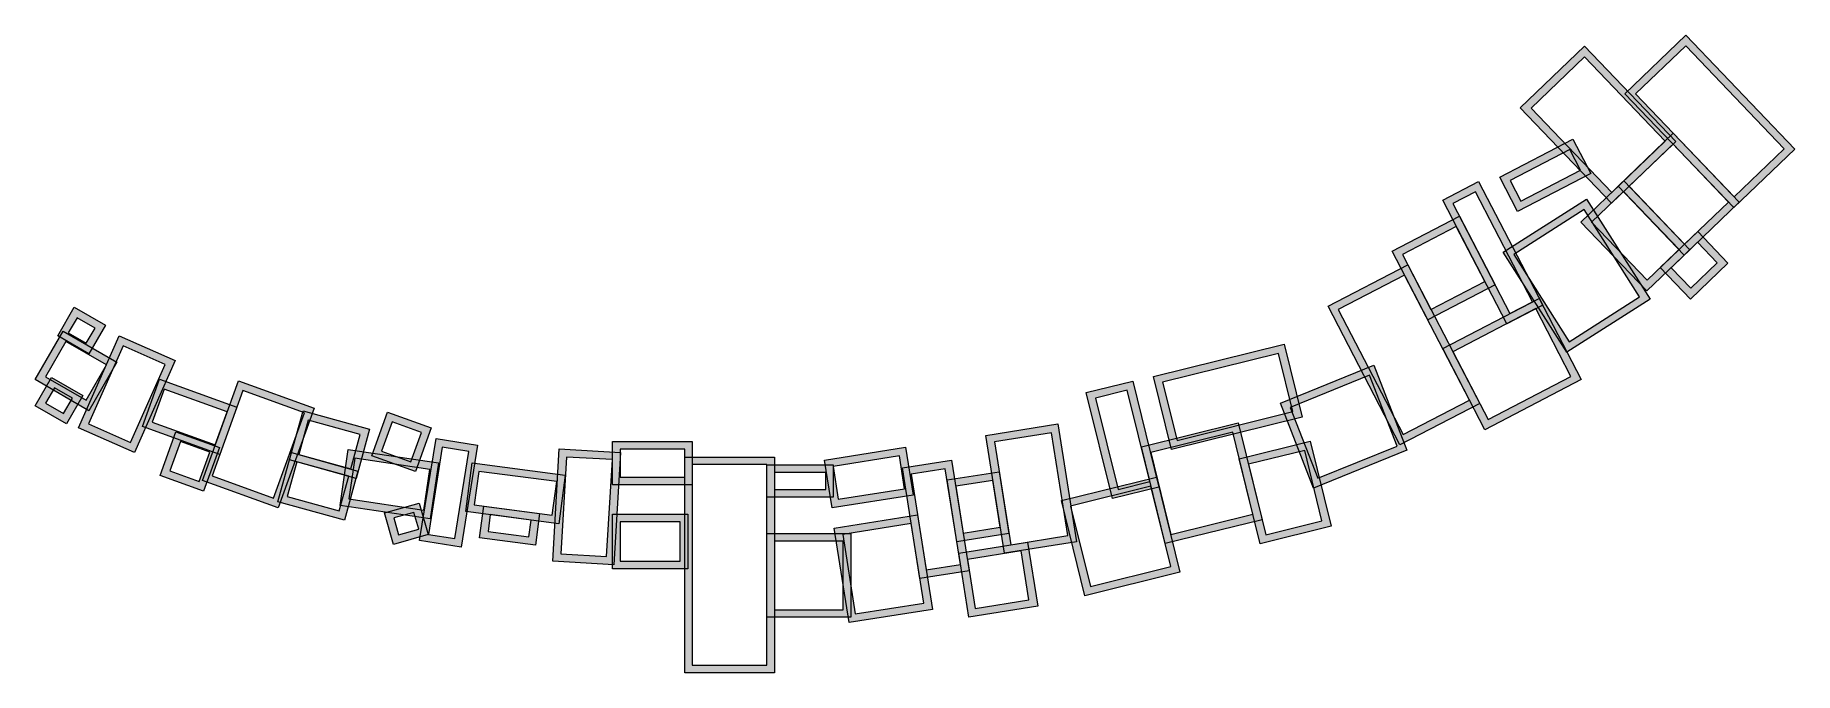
# Model space of a CAD drawing. Header units: inches. Extents: x 114 to 277, y -179 to -119.
import ezdxf

# ---------------------------------------------------------------- set-up
doc = ezdxf.new("R2010")
doc.units = ezdxf.units.IN
doc.header["$MEASUREMENT"] = 0
doc.layers.add('Capa 1', color=7, linetype='Continuous')

msp = doc.modelspace()

# ---------------------------------------------------------------- hatches: boundary and pattern name
at = {"layer": 'Capa 1', "true_color": 0xc5441a}
h = msp.add_hatch(color=22, dxfattribs=at)
h.dxf.hatch_style = 2
h.paths.add_polyline_path([(260.09, -135.06), (251.61, -126.22), (257.59, -120.49), (266.07, -129.34)])
h.paths.add_polyline_path([(252.61, -126.24), (260.11, -134.07), (265.07, -129.31), (257.57, -121.48)])
h = msp.add_hatch(color=22, dxfattribs=at)
h.dxf.hatch_style = 2
h.paths.add_polyline_path([(271.45, -135.47), (261.33, -124.9), (267, -119.47), (277.12, -130.04)])
h.paths.add_polyline_path([(262.33, -124.92), (271.47, -134.47), (276.12, -130.02), (266.98, -120.47)])
h = msp.add_hatch(color=22, dxfattribs=at)
h.dxf.hatch_style = 2
h.paths.add_polyline_path([(251.36, -135.83), (249.71, -132.65), (256.5, -129.13), (258.15, -132.31)])
h.paths.add_polyline_path([(250.66, -132.95), (251.66, -134.88), (257.2, -132.01), (256.2, -130.08)])
h = msp.add_hatch(color=22, dxfattribs=at)
h.dxf.hatch_style = 2
h.paths.add_polyline_path([(266.85, -139.88), (260.72, -133.48), (265.83, -128.58), (271.96, -134.98)])
h.paths.add_polyline_path([(261.72, -133.5), (266.87, -138.88), (270.97, -134.96), (265.81, -129.58)])
h = msp.add_hatch(color=22, dxfattribs=at)
h.dxf.hatch_style = 2
h.paths.add_polyline_path([(250.35, -146.27), (244.4, -134.79), (247.74, -133.06), (253.69, -144.54)])
h.paths.add_polyline_path([(245.35, -135.09), (250.65, -145.32), (252.74, -144.24), (247.44, -134.01)])
h = msp.add_hatch(color=22, dxfattribs=at)
h.dxf.hatch_style = 2
h.paths.add_polyline_path([(263.37, -143.22), (257.24, -136.82), (261.23, -132.99), (267.36, -139.39)])
h.paths.add_polyline_path([(258.23, -136.84), (263.39, -142.22), (266.36, -139.37), (261.21, -133.99)])
h = msp.add_hatch(color=22, dxfattribs=at)
h.dxf.hatch_style = 2
h.paths.add_polyline_path([(255.94, -148.9), (250.02, -139.62), (257.76, -134.69), (263.68, -143.97)])
h.paths.add_polyline_path([(251, -139.83), (256.16, -147.93), (262.7, -143.75), (257.54, -135.66)])
h = msp.add_hatch(color=22, dxfattribs=at)
h.dxf.hatch_style = 2
h.paths.add_polyline_path([(243.01, -145.89), (239.71, -139.52), (245.97, -136.28), (249.27, -142.64)])
h.paths.add_polyline_path([(240.66, -139.82), (243.31, -144.94), (248.32, -142.34), (245.66, -137.23)])
h = msp.add_hatch(color=22, dxfattribs=at)
h.dxf.hatch_style = 2
h.paths.add_polyline_path([(267.43, -143.97), (264.62, -141.04), (268.1, -137.7), (270.91, -140.63)])
h.paths.add_polyline_path([(265.62, -141.06), (267.45, -142.97), (269.91, -140.61), (268.08, -138.7)])
h = msp.add_hatch(color=22, dxfattribs=at)
h.dxf.hatch_style = 2
h.paths.add_polyline_path([(240.41, -157.51), (233.74, -144.64), (241.16, -140.79), (247.84, -153.66)])
h.paths.add_polyline_path([(234.69, -144.94), (240.72, -156.56), (246.88, -153.36), (240.86, -141.74)])
h = msp.add_hatch(color=22, dxfattribs=at)
h.dxf.hatch_style = 2
h.paths.add_polyline_path([(118.59, -149.05), (115.7, -147.37), (117.22, -144.73), (120.12, -146.41)])
h.paths.add_polyline_path([(116.66, -147.12), (118.34, -148.08), (119.15, -146.67), (117.48, -145.7)])
h = msp.add_hatch(color=22, dxfattribs=at)
h.dxf.hatch_style = 2
h.paths.add_polyline_path([(248.31, -156.1), (244.4, -148.56), (253.36, -143.91), (257.27, -151.45)])
h.paths.add_polyline_path([(245.35, -148.86), (248.61, -155.15), (256.32, -151.15), (253.06, -144.86)])
h = msp.add_hatch(color=22, dxfattribs=at)
h.dxf.hatch_style = 2
h.paths.add_polyline_path([(118.59, -154.34), (113.6, -151.45), (116.2, -146.95), (121.19, -149.84)])
h.paths.add_polyline_path([(114.56, -151.19), (118.34, -153.37), (120.23, -150.09), (116.45, -147.92)])
h = msp.add_hatch(color=22, dxfattribs=at)
h.dxf.hatch_style = 2
h.paths.add_polyline_path([(122.81, -158.23), (117.61, -155.93), (121.4, -147.37), (126.6, -149.68)])
h.paths.add_polyline_path([(118.54, -155.57), (122.45, -157.3), (125.67, -150.04), (121.76, -148.3)])
h = msp.add_hatch(color=22, dxfattribs=at)
h.dxf.hatch_style = 2
h.paths.add_polyline_path([(219.19, -157.94), (217.52, -151.17), (229.66, -148.17), (231.34, -154.94)])
h.paths.add_polyline_path([(218.37, -151.69), (219.71, -157.09), (230.48, -154.42), (229.15, -149.02)])
h = msp.add_hatch(color=22, dxfattribs=at)
h.dxf.hatch_style = 2
h.paths.add_polyline_path([(232.39, -161.53), (229.31, -153.63), (237.99, -150.11), (241.08, -158.01)])
h.paths.add_polyline_path([(230.22, -154.03), (232.79, -160.61), (240.17, -157.62), (237.59, -151.03)])
h = msp.add_hatch(color=22, dxfattribs=at)
h.dxf.hatch_style = 2
h.paths.add_polyline_path([(116.49, -155.56), (113.59, -153.89), (115.11, -151.25), (118.01, -152.92)])
h.paths.add_polyline_path([(114.55, -153.63), (116.23, -154.6), (117.05, -153.18), (115.37, -152.21)])
h = msp.add_hatch(color=22, dxfattribs=at)
h.dxf.hatch_style = 2
h.paths.add_polyline_path([(130.75, -158.41), (123.56, -155.81), (125.15, -151.42), (132.34, -154.02)])
h.paths.add_polyline_path([(124.46, -155.39), (130.33, -157.51), (131.43, -154.45), (125.57, -152.33)])
h = msp.add_hatch(color=22, dxfattribs=at)
h.dxf.hatch_style = 2
h.paths.add_polyline_path([(136.17, -163.35), (129.13, -160.81), (132.48, -151.56), (139.52, -154.1)])
h.paths.add_polyline_path([(130.04, -160.38), (135.75, -162.45), (138.61, -154.53), (132.9, -152.46)])
h = msp.add_hatch(color=22, dxfattribs=at)
h.dxf.hatch_style = 2
h.paths.add_polyline_path([(213.71, -162.5), (211.27, -152.64), (215.59, -151.58), (218.03, -161.43)])
h.paths.add_polyline_path([(212.13, -153.16), (214.23, -161.64), (217.18, -160.91), (215.08, -152.43)])
h = msp.add_hatch(color=22, dxfattribs=at)
h.dxf.hatch_style = 2
h.paths.add_polyline_path([(143.41, -160.62), (137.22, -158.91), (138.48, -154.35), (144.67, -156.06)])
h.paths.add_polyline_path([(138.08, -158.42), (142.91, -159.75), (143.8, -156.55), (138.97, -155.22)])
h = msp.add_hatch(color=22, dxfattribs=at)
h.dxf.hatch_style = 2
h.paths.add_polyline_path([(148.93, -159.99), (144.88, -158.52), (146.34, -154.47), (150.4, -155.93)])
h.paths.add_polyline_path([(145.78, -158.1), (148.51, -159.09), (149.5, -156.36), (146.77, -155.37)])
h = msp.add_hatch(color=22, dxfattribs=at)
h.dxf.hatch_style = 2
h.paths.add_polyline_path([(129.24, -161.82), (125.19, -160.35), (126.65, -156.29), (130.71, -157.76)])
h.paths.add_polyline_path([(126.09, -159.92), (128.82, -160.91), (129.81, -158.18), (127.08, -157.19)])
h = msp.add_hatch(color=22, dxfattribs=at)
h.dxf.hatch_style = 2
h.paths.add_polyline_path([(153.19, -167.02), (149.32, -166.4), (150.84, -156.91), (154.7, -157.53)])
h.paths.add_polyline_path([(150.13, -165.82), (152.6, -166.21), (153.9, -158.12), (151.42, -157.72)])
h = msp.add_hatch(color=22, dxfattribs=at)
h.dxf.hatch_style = 2
h.paths.add_polyline_path([(203.67, -167.58), (201.93, -156.64), (208.63, -155.57), (210.36, -166.52)])
h.paths.add_polyline_path([(202.74, -157.22), (204.25, -166.78), (209.56, -165.93), (208.04, -156.38)])
h = msp.add_hatch(color=22, dxfattribs=at)
h.dxf.hatch_style = 2
h.paths.add_polyline_path([(218.62, -166.68), (216.4, -157.69), (225.39, -155.47), (227.61, -164.46)])
h.paths.add_polyline_path([(217.26, -158.21), (219.14, -165.83), (226.76, -163.94), (224.88, -156.32)])
h = msp.add_hatch(color=22, dxfattribs=at)
h.dxf.hatch_style = 2
h.paths.add_polyline_path([(142.33, -164.5), (136.14, -162.79), (137.4, -158.23), (143.59, -159.94)])
h.paths.add_polyline_path([(137.01, -162.3), (141.84, -163.63), (142.73, -160.43), (137.9, -159.1)])
h = msp.add_hatch(color=22, dxfattribs=at)
h.dxf.hatch_style = 2
h.paths.add_polyline_path([(150.29, -164.37), (141.92, -163.13), (142.69, -157.95), (151.06, -159.19)])
h.paths.add_polyline_path([(142.73, -162.53), (149.7, -163.57), (150.26, -159.79), (143.29, -158.75)])
h = msp.add_hatch(color=22, dxfattribs=at)
h.dxf.hatch_style = 2
h.paths.add_polyline_path([(167.37, -168.64), (161.7, -168.31), (162.3, -157.89), (167.98, -158.22)])
h.paths.add_polyline_path([(162.44, -167.64), (166.7, -167.89), (167.23, -158.88), (162.97, -158.64)])
h = msp.add_hatch(color=22, dxfattribs=at)
h.dxf.hatch_style = 2
h.paths.add_polyline_path([(174.66, -161.21), (167.24, -161.21), (167.24, -157.19), (174.66, -157.19)])
h.paths.add_polyline_path([(167.95, -160.51), (173.95, -160.51), (173.95, -157.9), (167.95, -157.9)])
h = msp.add_hatch(color=22, dxfattribs=at)
h.dxf.hatch_style = 2
h.paths.add_polyline_path([(187.65, -163.36), (186.94, -158.92), (194.48, -157.73), (195.19, -162.17)])
h.paths.add_polyline_path([(187.75, -159.51), (188.23, -162.55), (194.38, -161.58), (193.9, -158.54)])
h = msp.add_hatch(color=22, dxfattribs=at)
h.dxf.hatch_style = 2
h.paths.add_polyline_path([(227.44, -166.7), (225.49, -158.8), (232.08, -157.17), (234.04, -165.07)])
h.paths.add_polyline_path([(226.34, -159.31), (227.96, -165.85), (233.18, -164.56), (231.57, -158.02)])
h = msp.add_hatch(color=22, dxfattribs=at)
h.dxf.hatch_style = 2
h.paths.add_polyline_path([(162.26, -164.83), (153.61, -163.69), (154.2, -159.18), (162.85, -160.31)])
h.paths.add_polyline_path([(154.4, -163.09), (161.65, -164.04), (162.06, -160.92), (154.81, -159.97)])
h = msp.add_hatch(color=22, dxfattribs=at)
h.dxf.hatch_style = 2
h.paths.add_polyline_path([(182.3, -178.67), (173.95, -178.67), (173.95, -158.64), (182.3, -158.64)])
h.paths.add_polyline_path([(174.66, -177.97), (181.59, -177.97), (181.59, -159.34), (174.66, -159.34)])
h = msp.add_hatch(color=22, dxfattribs=at)
h.dxf.hatch_style = 2
h.paths.add_polyline_path([(187.76, -162.36), (181.59, -162.36), (181.59, -159.36), (187.76, -159.36)])
h.paths.add_polyline_path([(182.3, -161.66), (187.06, -161.66), (187.06, -160.07), (182.3, -160.07)])
h = msp.add_hatch(color=22, dxfattribs=at)
h.dxf.hatch_style = 2
h.paths.add_polyline_path([(195.81, -169.93), (194.18, -159.65), (198.76, -158.93), (200.39, -169.21)])
h.paths.add_polyline_path([(194.99, -160.24), (196.4, -169.13), (199.58, -168.62), (198.17, -159.73)])
h = msp.add_hatch(color=22, dxfattribs=at)
h.dxf.hatch_style = 2
h.paths.add_polyline_path([(199.25, -166.51), (198.34, -160.77), (203.18, -160), (204.09, -165.74)])
h.paths.add_polyline_path([(199.14, -161.36), (199.83, -165.7), (203.28, -165.15), (202.59, -160.81)])
h = msp.add_hatch(color=22, dxfattribs=at)
h.dxf.hatch_style = 2
h.paths.add_polyline_path([(211.15, -171.52), (208.96, -162.68), (217.8, -160.5), (219.98, -169.34)])
h.paths.add_polyline_path([(209.82, -163.2), (211.66, -170.67), (219.13, -168.82), (217.28, -161.35)])
h = msp.add_hatch(color=22, dxfattribs=at)
h.dxf.hatch_style = 2
h.paths.add_polyline_path([(146.89, -166.75), (146.06, -163.82), (149.28, -162.91), (150.11, -165.84)])
h.paths.add_polyline_path([(146.93, -164.3), (147.37, -165.88), (149.24, -165.35), (148.79, -163.78)])
h = msp.add_hatch(color=22, dxfattribs=at)
h.dxf.hatch_style = 2
h.paths.add_polyline_path([(160.08, -166.83), (154.89, -166.15), (155.27, -163.2), (160.46, -163.88)])
h.paths.add_polyline_path([(155.68, -165.54), (159.47, -166.04), (159.67, -164.49), (155.88, -163.99)])
h = msp.add_hatch(color=22, dxfattribs=at)
h.dxf.hatch_style = 2
h.paths.add_polyline_path([(174.24, -169.01), (167.24, -169.01), (167.24, -163.95), (174.24, -163.95)])
h.paths.add_polyline_path([(167.95, -168.3), (173.53, -168.3), (173.53, -164.66), (167.95, -164.66)])
h = msp.add_hatch(color=22, dxfattribs=at)
h.dxf.hatch_style = 2
h.paths.add_polyline_path([(189.23, -174.02), (187.84, -165.24), (195.59, -164.01), (196.98, -172.79)])
h.paths.add_polyline_path([(188.64, -165.82), (189.81, -173.21), (196.17, -172.2), (195, -164.81)])
h = msp.add_hatch(color=22, dxfattribs=at)
h.dxf.hatch_style = 2
h.paths.add_polyline_path([(189.38, -173.52), (181.59, -173.52), (181.59, -165.73), (189.38, -165.73)])
h.paths.add_polyline_path([(182.3, -172.82), (188.67, -172.82), (188.67, -166.44), (182.3, -166.44)])
h = msp.add_hatch(color=22, dxfattribs=at)
h.dxf.hatch_style = 2
h.paths.add_polyline_path([(200.36, -173.5), (199.42, -167.57), (205.81, -166.55), (206.76, -172.49)])
h.paths.add_polyline_path([(200.22, -168.16), (200.94, -172.7), (205.95, -171.9), (205.23, -167.36)])

# ---------------------------------------------------------------- linework, layer by layer
at = {"layer": 'Capa 1', "lineweight": 0}
for points in [[(260.09, -135.06), (251.61, -126.22), (257.59, -120.49), (266.07, -129.34), (260.09, -135.06)], [(271.45, -135.47), (261.33, -124.9), (267, -119.47), (277.12, -130.04), (271.45, -135.47)], [(262.33, -124.92), (271.47, -134.47), (276.12, -130.02), (266.98, -120.47), (262.33, -124.92)], [(252.61, -126.24), (260.11, -134.07), (265.07, -129.31), (257.57, -121.48), (252.61, -126.24)], [(251.36, -135.83), (249.71, -132.65), (256.5, -129.13), (258.15, -132.31), (251.36, -135.83)], [(266.85, -139.88), (260.72, -133.48), (265.83, -128.58), (271.96, -134.98), (266.85, -139.88)], [(250.66, -132.95), (251.66, -134.88), (257.2, -132.01), (256.2, -130.08), (250.66, -132.95)], [(261.72, -133.5), (266.87, -138.88), (270.97, -134.96), (265.81, -129.58), (261.72, -133.5)], [(250.35, -146.27), (244.4, -134.79), (247.74, -133.06), (253.69, -144.54), (250.35, -146.27)], [(245.35, -135.09), (250.65, -145.32), (252.74, -144.24), (247.44, -134.01), (245.35, -135.09)], [(263.37, -143.22), (257.24, -136.82), (261.23, -132.99), (267.36, -139.39), (263.37, -143.22)], [(258.23, -136.84), (263.39, -142.22), (266.36, -139.37), (261.21, -133.99), (258.23, -136.84)], [(255.94, -148.9), (250.02, -139.62), (257.76, -134.69), (263.68, -143.97), (255.94, -148.9)], [(251, -139.83), (256.16, -147.93), (262.7, -143.75), (257.54, -135.66), (251, -139.83)], [(243.01, -145.89), (239.71, -139.52), (245.97, -136.28), (249.27, -142.64), (243.01, -145.89)], [(240.66, -139.82), (243.31, -144.94), (248.32, -142.34), (245.66, -137.23), (240.66, -139.82)], [(267.43, -143.97), (264.62, -141.04), (268.1, -137.7), (270.91, -140.63), (267.43, -143.97)], [(265.62, -141.06), (267.45, -142.97), (269.91, -140.61), (268.08, -138.7), (265.62, -141.06)], [(240.41, -157.51), (233.74, -144.64), (241.16, -140.79), (247.84, -153.66), (240.41, -157.51)], [(234.69, -144.94), (240.72, -156.56), (246.88, -153.36), (240.86, -141.74), (234.69, -144.94)], [(118.59, -149.05), (115.7, -147.37), (117.22, -144.73), (120.12, -146.41), (118.59, -149.05)], [(248.31, -156.1), (244.4, -148.56), (253.36, -143.91), (257.27, -151.45), (248.31, -156.1)], [(245.35, -148.86), (248.61, -155.15), (256.32, -151.15), (253.06, -144.86), (245.35, -148.86)], [(118.59, -154.34), (113.6, -151.45), (116.2, -146.95), (121.19, -149.84), (118.59, -154.34)], [(116.66, -147.12), (118.34, -148.08), (119.15, -146.67), (117.48, -145.7), (116.66, -147.12)], [(114.56, -151.19), (118.34, -153.37), (120.23, -150.09), (116.45, -147.92), (114.56, -151.19)], [(122.81, -158.23), (117.61, -155.93), (121.4, -147.37), (126.6, -149.68), (122.81, -158.23)], [(118.54, -155.57), (122.45, -157.3), (125.67, -150.04), (121.76, -148.3), (118.54, -155.57)], [(219.19, -157.94), (217.52, -151.17), (229.66, -148.17), (231.34, -154.94), (219.19, -157.94)], [(218.37, -151.69), (219.71, -157.09), (230.48, -154.42), (229.15, -149.02), (218.37, -151.69)], [(232.39, -161.53), (229.31, -153.63), (237.99, -150.11), (241.08, -158.01), (232.39, -161.53)], [(116.49, -155.56), (113.59, -153.89), (115.11, -151.25), (118.01, -152.92), (116.49, -155.56)], [(130.75, -158.41), (123.56, -155.81), (125.15, -151.42), (132.34, -154.02), (130.75, -158.41)], [(136.17, -163.35), (129.13, -160.81), (132.48, -151.56), (139.52, -154.1), (136.17, -163.35)], [(213.71, -162.5), (211.27, -152.64), (215.59, -151.58), (218.03, -161.43), (213.71, -162.5)], [(230.22, -154.03), (232.79, -160.61), (240.17, -157.62), (237.59, -151.03), (230.22, -154.03)], [(114.55, -153.63), (116.23, -154.6), (117.05, -153.18), (115.37, -152.21), (114.55, -153.63)], [(124.46, -155.39), (130.33, -157.51), (131.43, -154.45), (125.57, -152.33), (124.46, -155.39)], [(130.04, -160.38), (135.75, -162.45), (138.61, -154.53), (132.9, -152.46), (130.04, -160.38)], [(212.13, -153.16), (214.23, -161.64), (217.18, -160.91), (215.08, -152.43), (212.13, -153.16)], [(143.41, -160.62), (137.22, -158.91), (138.48, -154.35), (144.67, -156.06), (143.41, -160.62)], [(138.08, -158.42), (142.91, -159.75), (143.8, -156.55), (138.97, -155.22), (138.08, -158.42)], [(148.93, -159.99), (144.88, -158.52), (146.34, -154.47), (150.4, -155.93), (148.93, -159.99)], [(129.24, -161.82), (125.19, -160.35), (126.65, -156.29), (130.71, -157.76), (129.24, -161.82)], [(145.78, -158.1), (148.51, -159.09), (149.5, -156.36), (146.77, -155.37), (145.78, -158.1)], [(153.19, -167.02), (149.32, -166.4), (150.84, -156.91), (154.7, -157.53), (153.19, -167.02)], [(203.67, -167.58), (201.93, -156.64), (208.63, -155.57), (210.36, -166.52), (203.67, -167.58)], [(202.74, -157.22), (204.25, -166.78), (209.56, -165.93), (208.04, -156.38), (202.74, -157.22)], [(218.62, -166.68), (216.4, -157.69), (225.39, -155.47), (227.61, -164.46), (218.62, -166.68)], [(217.26, -158.21), (219.14, -165.83), (226.76, -163.94), (224.88, -156.32), (217.26, -158.21)], [(126.09, -159.92), (128.82, -160.91), (129.81, -158.18), (127.08, -157.19), (126.09, -159.92)], [(142.33, -164.5), (136.14, -162.79), (137.4, -158.23), (143.59, -159.94), (142.33, -164.5)], [(150.29, -164.37), (141.92, -163.13), (142.69, -157.95), (151.06, -159.19), (150.29, -164.37)], [(150.13, -165.82), (152.6, -166.21), (153.9, -158.12), (151.42, -157.72), (150.13, -165.82)], [(167.37, -168.64), (161.7, -168.31), (162.3, -157.89), (167.98, -158.22), (167.37, -168.64)], [(174.66, -161.21), (167.24, -161.21), (167.24, -157.19), (174.66, -157.19), (174.66, -161.21)], [(167.95, -160.51), (173.95, -160.51), (173.95, -157.9), (167.95, -157.9), (167.95, -160.51)], [(187.65, -163.36), (186.94, -158.92), (194.48, -157.73), (195.19, -162.17), (187.65, -163.36)], [(187.75, -159.51), (188.23, -162.55), (194.38, -161.58), (193.9, -158.54), (187.75, -159.51)], [(227.44, -166.7), (225.49, -158.8), (232.08, -157.17), (234.04, -165.07), (227.44, -166.7)], [(226.34, -159.31), (227.96, -165.85), (233.18, -164.56), (231.57, -158.02), (226.34, -159.31)], [(137.01, -162.3), (141.84, -163.63), (142.73, -160.43), (137.9, -159.1), (137.01, -162.3)], [(142.73, -162.53), (149.7, -163.57), (150.26, -159.79), (143.29, -158.75), (142.73, -162.53)], [(162.26, -164.83), (153.61, -163.69), (154.2, -159.18), (162.85, -160.31), (162.26, -164.83)], [(154.4, -163.09), (161.65, -164.04), (162.06, -160.92), (154.81, -159.97), (154.4, -163.09)], [(162.44, -167.64), (166.7, -167.89), (167.23, -158.88), (162.97, -158.64), (162.44, -167.64)], [(182.3, -178.67), (173.95, -178.67), (173.95, -158.64), (182.3, -158.64), (182.3, -178.67)], [(174.66, -177.97), (181.59, -177.97), (181.59, -159.34), (174.66, -159.34), (174.66, -177.97)], [(187.76, -162.36), (181.59, -162.36), (181.59, -159.36), (187.76, -159.36), (187.76, -162.36)], [(182.3, -161.66), (187.06, -161.66), (187.06, -160.07), (182.3, -160.07), (182.3, -161.66)], [(195.81, -169.93), (194.18, -159.65), (198.76, -158.93), (200.39, -169.21), (195.81, -169.93)], [(194.99, -160.24), (196.4, -169.13), (199.58, -168.62), (198.17, -159.73), (194.99, -160.24)], [(199.25, -166.51), (198.34, -160.77), (203.18, -160), (204.09, -165.74), (199.25, -166.51)], [(199.14, -161.36), (199.83, -165.7), (203.28, -165.15), (202.59, -160.81), (199.14, -161.36)], [(211.15, -171.52), (208.96, -162.68), (217.8, -160.5), (219.98, -169.34), (211.15, -171.52)], [(209.82, -163.2), (211.66, -170.67), (219.13, -168.82), (217.28, -161.35), (209.82, -163.2)], [(146.89, -166.75), (146.06, -163.82), (149.28, -162.91), (150.11, -165.84), (146.89, -166.75)], [(160.08, -166.83), (154.89, -166.15), (155.27, -163.2), (160.46, -163.88), (160.08, -166.83)], [(146.93, -164.3), (147.37, -165.88), (149.24, -165.35), (148.79, -163.78), (146.93, -164.3)], [(155.68, -165.54), (159.47, -166.04), (159.67, -164.49), (155.88, -163.99), (155.68, -165.54)], [(174.24, -169.01), (167.24, -169.01), (167.24, -163.95), (174.24, -163.95), (174.24, -169.01)], [(167.95, -168.3), (173.53, -168.3), (173.53, -164.66), (167.95, -164.66), (167.95, -168.3)], [(189.23, -174.02), (187.84, -165.24), (195.59, -164.01), (196.98, -172.79), (189.23, -174.02)], [(188.64, -165.82), (189.81, -173.21), (196.17, -172.2), (195, -164.81), (188.64, -165.82)], [(189.38, -173.52), (181.59, -173.52), (181.59, -165.73), (189.38, -165.73), (189.38, -173.52)], [(182.3, -172.82), (188.67, -172.82), (188.67, -166.44), (182.3, -166.44), (182.3, -172.82)], [(200.36, -173.5), (199.42, -167.57), (205.81, -166.55), (206.76, -172.49), (200.36, -173.5)], [(200.22, -168.16), (200.94, -172.7), (205.95, -171.9), (205.23, -167.36), (200.22, -168.16)]]:
    msp.add_lwpolyline(points, dxfattribs=at)

doc.saveas('drawing.dxf')
